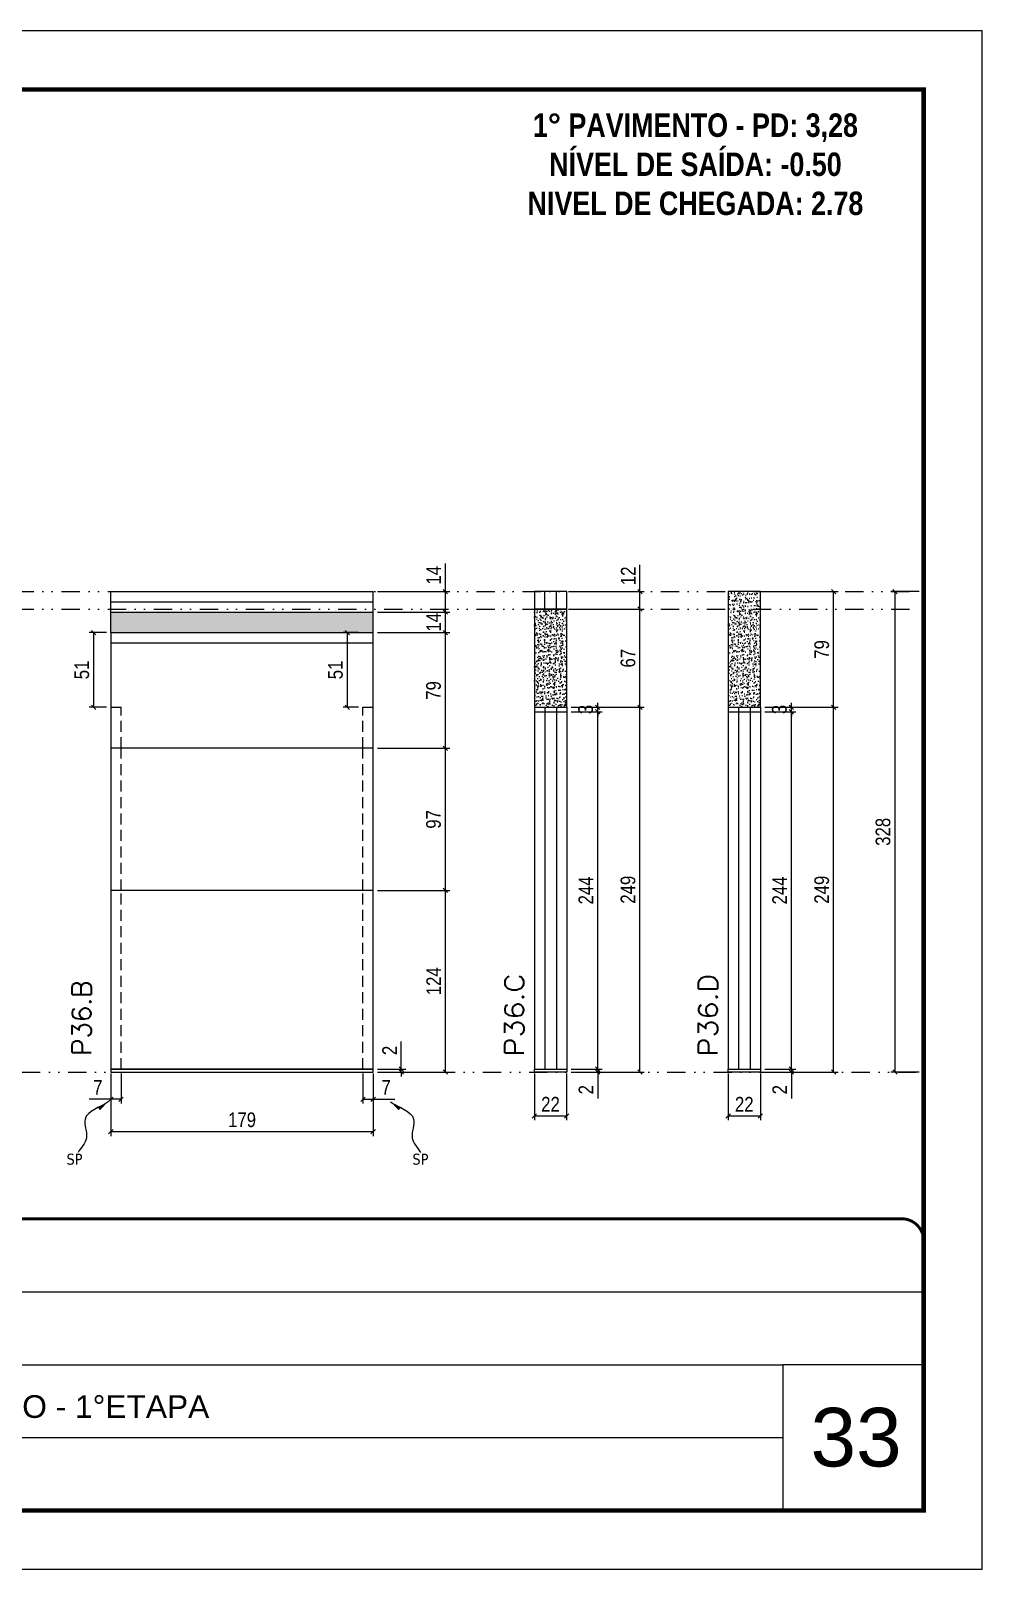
# Model space of a CAD drawing. Extents: x 14400 to 24104, y -21631 to 6985.
# Drawn here: x 15249 to 15898, y -3254 to -2204 of the extents above; entities that cross this region are included whole.
import ezdxf

# ---------------------------------------------------------------- set-up
doc = ezdxf.new("R2010")
doc.units = 0
for name, pattern in [('CONTINUO', [0]), ('DASHED', [0.75, 0.5, -0.25]), ('DIVIDE2', [0.625, 0.25, -0.125, 0, -0.125, 0, -0.125]), ('HIDDEN', [0.375, 0.25, -0.125])]:
    doc.linetypes.add(name, pattern=pattern)
for name, color, linetype, lineweight in [('CARIMBO', 255, 'Continuous', 9), ('Folhas', 255, 'Continuous', 9), ('SARRAFO DE PRESSAO', 251, 'DASHED', 9), ('Texto Seção', 7, 'Continuous', 15)]:
    doc.layers.add(name, color=color, linetype=linetype, lineweight=lineweight)
for name, color, linetype in [('COTA', 241, 'Continuous'), ('NOMENCLATURA', 7, 'Continuous'), ('Nível', 160, 'Continuous'), ('Painéis', 200, 'Continuous'), ('SARR_2.2x7', 40, 'Continuous'), ('texto', 7, 'Continuous')]:
    doc.layers.add(name, color=color, linetype=linetype)
doc.styles.add('ARIAL', font='arial.ttf')
doc.styles.add('COTA TECNICA', font='techl___.ttf', dxfattribs={"height": 10})
doc.styles.add('COTA TECNICA-50', font='techl___.ttf', dxfattribs={"height": 10})
doc.styles.add('REGUA-120', font='ROMANS.shx', dxfattribs={"height": 15})
doc.styles.add('ROMANC', font='techb___.ttf', dxfattribs={"height": 2.5})
doc.styles.get("Standard").update_dxf_attribs({"font": 'arial.ttf'})
doc.dimstyles.new('COTA PAINEL-50', dxfattribs={"dimtxt": 10, "dimasz": 3, "dimexe": 3, "dimexo": 3, "dimgap": 3, "dimtad": 1, "dimdec": 1, "dimzin": 12, "dimdsep": 46, "dimtxsty": 'COTA TECNICA-50', "dimblk1": 'OBLIQUE', "dimblk2": 'OBLIQUE', "dimsah": 1, "dimcen": 0.9, "dimclrd": 4, "dimclre": 4, "dimclrt": 240, "dimadec": 1, "dimazin": 3, "dimtfac": 1, "dimtdec": 1, "dimtmove": 0, "dimatfit": 3, "dimfxl": 1, "dimtolj": 1, "dimtzin": 12, "dimarcsym": 0})
doc.dimstyles.new('PAINEL', dxfattribs={"dimtxt": 10, "dimasz": 3, "dimexe": 3, "dimexo": 3, "dimgap": 3, "dimtad": 1, "dimdec": 1, "dimzin": 12, "dimdsep": 46, "dimtxsty": 'COTA TECNICA', "dimblk1": 'OBLIQUE', "dimblk2": 'OBLIQUE', "dimsah": 1, "dimcen": 0.9, "dimclrd": 4, "dimclre": 4, "dimclrt": 240, "dimadec": 1, "dimazin": 3, "dimtfac": 1, "dimtdec": 1, "dimtmove": 0, "dimatfit": 3, "dimfxl": 1, "dimtolj": 1, "dimtzin": 12, "dimarcsym": 0})
doc.dimstyles.get("Standard").update_dxf_attribs({"dimtxt": 0.18, "dimasz": 0.18, "dimexe": 0.18, "dimexo": 0.0625, "dimgap": 0.09, "dimtad": 0, "dimtih": 1, "dimtoh": 1, "dimdec": 4, "dimzin": 0, "dimdsep": 46, "dimtxsty": 'Standard', "dimcen": 0.09, "dimadec": 0, "dimazin": 0, "dimtfac": 1, "dimtdec": 4, "dimtofl": 0, "dimtmove": 0, "dimatfit": 3, "dimfxl": 1, "dimtolj": 1, "dimtzin": 0, "dimarcsym": 0})

# ---------------------------------------------------------------- blocks, each defined once
blk = doc.blocks.new('9999999999')
at = {"color": 30, "linetype": 'CONTINUO'}
for p, q in [((98564.6, 34379.6), (99584, 34379.6)), ((98564.6, 34329.8), (99488, 34329.8)), ((99584, 34329.8), (99488, 34329.8)), ((99488, 34329.8), (99488, 34230.2)), ((98564.6, 34280), (99488, 34280))]:
    blk.add_line(p, q, dxfattribs=at)
at = {"color": 30, "linetype": 'CONTINUO', "const_width": 2}
blk.add_lwpolyline([(99584, 34230.2), (99584, 34414.4, 0.414214), (99569, 34429.4), (98229, 34429.4, 0.414214), (98214, 34414.4), (98214, 34245.2, 0.414214), (98229, 34230.2), (99584, 34230.2)], format="xyb", dxfattribs=at)
at = {"layer": 'Folhas'}
blk.add_lwpolyline([(98139, 34190.2), (99624, 34190.2), (99624, 35240.2), (98139, 35240.2)], close=True, dxfattribs=at)
at = {"layer": 'Folhas', "color": 30, "const_width": 3}
blk.add_lwpolyline([(98214, 34230.2), (99584, 34230.2), (99584, 35200.2), (98214, 35200.2)], close=True, dxfattribs=at)
at = {"color": 7, "linetype": 'Continuous', "ltscale": 5, "style": 'ARIAL'}
blk.add_text('1°PAVIMENTO - 1°ETAPA', height=15.483, dxfattribs=at).set_placement((98837.7, 34293.5))
blk = doc.blocks.new('_Oblique')
at = {"color": 0, "linetype": 'ByBlock', "lineweight": -2}
blk.add_line((-0.5, -0.5), (0.5, 0.5), dxfattribs=at)
blk = doc.blocks.new('*D1800')
at = {"layer": 'COTA', "color": 4, "lineweight": -2, "transparency": 16777216}
for p, q in [((15303.9, -2915.6), (15303.9, -2958.3)), ((15482.9, -2915.6), (15482.9, -2958.3)), ((15482.9, -2955.3), (15303.9, -2955.3))]:
    blk.add_line(p, q, dxfattribs=at)
at = {"layer": 'Defpoints', "color": 0, "transparency": 16777216}
for p in [(15303.9, -2912.6), (15482.9, -2912.6), (15303.9, -2955.3)]:
    blk.add_point(p, dxfattribs=at)
at = {"layer": 'COTA', "color": 4, "lineweight": -2, "transparency": 16777216, "xscale": 3, "yscale": 3, "zscale": 3, "rotation": 180}
blk.add_blockref('_Oblique', (15303.9, -2955.3), dxfattribs=at)
at = {"layer": 'COTA', "color": 4, "lineweight": -2, "transparency": 16777216, "xscale": 3, "yscale": 3, "zscale": 3}
blk.add_blockref('_Oblique', (15482.9, -2955.3), dxfattribs=at)
at = {"layer": 'COTA', "color": 240, "transparency": 16777216, "insert": (15393.4, -2947.2), "char_height": 10, "attachment_point": 5, "style": 'COTA TECNICA'}
blk.add_mtext('\\A1;179', dxfattribs=at)
blk = doc.blocks.new('*D1801')
at = {"layer": 'COTA', "color": 4, "lineweight": -2, "transparency": 16777216}
for p, q in [((15475.9, -2915.6), (15475.9, -2936.1)), ((15482.9, -2917.6), (15482.9, -2936.1)), ((15475.9, -2933.1), (15482.9, -2933.1)), ((15482.9, -2933.1), (15497.6, -2933.1))]:
    blk.add_line(p, q, dxfattribs=at)
at = {"layer": 'Defpoints', "color": 0, "transparency": 16777216}
for p in [(15475.9, -2912.6), (15482.9, -2914.6), (15482.9, -2933.1)]:
    blk.add_point(p, dxfattribs=at)
at = {"layer": 'COTA', "color": 4, "lineweight": -2, "transparency": 16777216, "xscale": 3, "yscale": 3, "zscale": 3, "rotation": 180}
blk.add_blockref('_Oblique', (15475.9, -2933.1), dxfattribs=at)
at = {"layer": 'COTA', "color": 4, "lineweight": -2, "transparency": 16777216, "xscale": 3, "yscale": 3, "zscale": 3}
blk.add_blockref('_Oblique', (15482.9, -2933.1), dxfattribs=at)
at = {"layer": 'COTA', "color": 240, "transparency": 16777216, "insert": (15491.7, -2925), "char_height": 10, "attachment_point": 5, "style": 'COTA TECNICA-50'}
blk.add_mtext('\\A1;7', dxfattribs=at)
blk = doc.blocks.new('*D1798')
at = {"layer": 'COTA', "color": 4, "lineweight": -2, "transparency": 16777216}
for p, q in [((15303.9, -2917.6), (15303.9, -2936.1)), ((15310.9, -2915.6), (15310.9, -2936.1)), ((15303.9, -2933.1), (15289.1, -2933.1)), ((15310.9, -2933.1), (15303.9, -2933.1))]:
    blk.add_line(p, q, dxfattribs=at)
at = {"layer": 'Defpoints', "color": 0, "transparency": 16777216}
for p in [(15303.9, -2914.6), (15310.9, -2912.6), (15303.9, -2933.1)]:
    blk.add_point(p, dxfattribs=at)
at = {"layer": 'COTA', "color": 4, "lineweight": -2, "transparency": 16777216, "xscale": 3, "yscale": 3, "zscale": 3, "rotation": 180}
blk.add_blockref('_Oblique', (15303.9, -2933.1), dxfattribs=at)
at = {"layer": 'COTA', "color": 4, "lineweight": -2, "transparency": 16777216, "xscale": 3, "yscale": 3, "zscale": 3}
blk.add_blockref('_Oblique', (15310.9, -2933.1), dxfattribs=at)
at = {"layer": 'COTA', "color": 240, "transparency": 16777216, "insert": (15295, -2925), "char_height": 10, "attachment_point": 5, "style": 'COTA TECNICA-50'}
blk.add_mtext('\\A1;7', dxfattribs=at)
blk = doc.blocks.new('*D1814')
at = {"layer": 'COTA', "color": 4, "linetype": 'ByBlock', "lineweight": -2, "transparency": 16777216}
for p, q in [((15485.9, -2790.6), (15535.2, -2790.6)), ((15532.2, -2914.6), (15532.2, -2790.6)), ((15485.9, -2914.6), (15535.2, -2914.6))]:
    blk.add_line(p, q, dxfattribs=at)
at = {"layer": 'Defpoints', "color": 0, "linetype": 'ByBlock', "transparency": 16777216}
for p in [(15482.9, -2790.6), (15532.2, -2790.6), (15482.9, -2914.6)]:
    blk.add_point(p, dxfattribs=at)
at = {"layer": 'COTA', "color": 4, "linetype": 'ByBlock', "lineweight": -2, "transparency": 16777216, "xscale": 3, "yscale": 3, "zscale": 3}
for p, rotation in [((15532.2, -2790.6), 90), ((15532.2, -2914.6), 270)]:
    blk.add_blockref('_Oblique', p, dxfattribs=dict(at, rotation=rotation))
at = {"layer": 'COTA', "color": 240, "linetype": 'ByBlock', "transparency": 16777216, "insert": (15524.2, -2852.6), "char_height": 10, "attachment_point": 5, "rotation": 90, "style": 'COTA TECNICA'}
blk.add_mtext('\\A1;124', dxfattribs=at)
blk = doc.blocks.new('*D1799')
at = {"layer": 'COTA', "color": 4, "lineweight": -2, "transparency": 16777216}
for p, q in [((15502.1, -2912.6), (15502.1, -2893.8)), ((15485.9, -2912.6), (15505.1, -2912.6)), ((15485.9, -2914.6), (15505.1, -2914.6)), ((15502.1, -2914.6), (15502.1, -2912.6)), ((15502.1, -2914.6), (15502.1, -2917.6))]:
    blk.add_line(p, q, dxfattribs=at)
at = {"layer": 'Defpoints', "color": 0, "transparency": 16777216}
for p in [(15482.9, -2912.6), (15482.9, -2914.6), (15502.1, -2914.6)]:
    blk.add_point(p, dxfattribs=at)
at = {"layer": 'COTA', "color": 4, "lineweight": -2, "transparency": 16777216, "xscale": 3, "yscale": 3, "zscale": 3}
for p, rotation in [((15502.1, -2912.6), 270), ((15502.1, -2914.6), 90)]:
    blk.add_blockref('_Oblique', p, dxfattribs=dict(at, rotation=rotation))
at = {"layer": 'COTA', "color": 240, "transparency": 16777216, "insert": (15494.1, -2899.8), "char_height": 10, "attachment_point": 5, "rotation": 90, "style": 'COTA TECNICA-50'}
blk.add_mtext('\\A1;2', dxfattribs=at)
blk = doc.blocks.new('*D1815')
at = {"layer": 'COTA', "color": 4, "linetype": 'ByBlock', "lineweight": -2, "transparency": 16777216}
for p, q in [((15485.9, -2790.6), (15535.2, -2790.6)), ((15532.2, -2914.6), (15532.2, -2790.6)), ((15485.9, -2914.6), (15535.2, -2914.6))]:
    blk.add_line(p, q, dxfattribs=at)
at = {"layer": 'Defpoints', "color": 0, "linetype": 'ByBlock', "transparency": 16777216}
for p in [(15482.9, -2790.6), (15532.2, -2790.6), (15482.9, -2914.6)]:
    blk.add_point(p, dxfattribs=at)
at = {"layer": 'COTA', "color": 4, "linetype": 'ByBlock', "lineweight": -2, "transparency": 16777216, "xscale": 3, "yscale": 3, "zscale": 3}
for p, rotation in [((15532.2, -2790.6), 90), ((15532.2, -2914.6), 270)]:
    blk.add_blockref('_Oblique', p, dxfattribs=dict(at, rotation=rotation))
at = {"layer": 'COTA', "color": 240, "linetype": 'ByBlock', "transparency": 16777216, "insert": (15524.2, -2852.6), "char_height": 10, "attachment_point": 5, "rotation": 90, "style": 'COTA TECNICA'}
blk.add_mtext('\\A1;124', dxfattribs=at)
blk = doc.blocks.new('*D1816')
at = {"layer": 'COTA', "color": 4, "lineweight": -2, "transparency": 16777216}
for p, q in [((15485.9, -2693.6), (15535.2, -2693.6)), ((15532.2, -2790.6), (15532.2, -2693.6)), ((15485.9, -2790.6), (15535.2, -2790.6))]:
    blk.add_line(p, q, dxfattribs=at)
at = {"layer": 'Defpoints', "color": 0, "transparency": 16777216}
for p in [(15482.9, -2693.6), (15532.2, -2693.6), (15482.9, -2790.6)]:
    blk.add_point(p, dxfattribs=at)
at = {"layer": 'COTA', "color": 4, "lineweight": -2, "transparency": 16777216, "xscale": 3, "yscale": 3, "zscale": 3}
for p, rotation in [((15532.2, -2693.6), 90), ((15532.2, -2790.6), 270)]:
    blk.add_blockref('_Oblique', p, dxfattribs=dict(at, rotation=rotation))
at = {"layer": 'COTA', "color": 240, "transparency": 16777216, "insert": (15524.1, -2742.1), "char_height": 10, "attachment_point": 5, "rotation": 90, "style": 'COTA TECNICA'}
blk.add_mtext('\\A1;97', dxfattribs=at)
blk = doc.blocks.new('*D1817')
at = {"layer": 'COTA', "color": 4, "lineweight": -2, "transparency": 16777216}
for p, q in [((15485.9, -2614.6), (15535.2, -2614.6)), ((15532.2, -2693.6), (15532.2, -2614.6)), ((15485.9, -2693.6), (15535.2, -2693.6))]:
    blk.add_line(p, q, dxfattribs=at)
at = {"layer": 'Defpoints', "color": 0, "transparency": 16777216}
for p in [(15482.9, -2614.6), (15532.2, -2614.6), (15482.9, -2693.6)]:
    blk.add_point(p, dxfattribs=at)
at = {"layer": 'COTA', "color": 4, "lineweight": -2, "transparency": 16777216, "xscale": 3, "yscale": 3, "zscale": 3}
for p, rotation in [((15532.2, -2614.6), 90), ((15532.2, -2693.6), 270)]:
    blk.add_blockref('_Oblique', p, dxfattribs=dict(at, rotation=rotation))
at = {"layer": 'COTA', "color": 240, "transparency": 16777216, "insert": (15524.1, -2654.1), "char_height": 10, "attachment_point": 5, "rotation": 90, "style": 'COTA TECNICA'}
blk.add_mtext('\\A1;79', dxfattribs=at)
blk = doc.blocks.new('*D1818')
at = {"layer": 'COTA', "color": 4, "lineweight": -2, "transparency": 16777216}
for p, q in [((15485.9, -2600.6), (15535.2, -2600.6)), ((15532.2, -2614.6), (15532.2, -2600.6)), ((15485.9, -2614.6), (15535.2, -2614.6))]:
    blk.add_line(p, q, dxfattribs=at)
at = {"layer": 'Defpoints', "color": 0, "transparency": 16777216}
for p in [(15482.9, -2600.6), (15532.2, -2600.6), (15482.9, -2614.6)]:
    blk.add_point(p, dxfattribs=at)
at = {"layer": 'COTA', "color": 4, "lineweight": -2, "transparency": 16777216, "xscale": 3, "yscale": 3, "zscale": 3}
for p, rotation in [((15532.2, -2600.6), 90), ((15532.2, -2614.6), 270)]:
    blk.add_blockref('_Oblique', p, dxfattribs=dict(at, rotation=rotation))
at = {"layer": 'COTA', "color": 240, "transparency": 16777216, "insert": (15524.2, -2607.6), "char_height": 10, "attachment_point": 5, "rotation": 90, "style": 'COTA TECNICA'}
blk.add_mtext('\\A1;14', dxfattribs=at)
blk = doc.blocks.new('*D1819')
at = {"layer": 'COTA', "color": 4, "lineweight": -2, "transparency": 16777216}
for p, q in [((15532.2, -2586.6), (15532.2, -2567.5)), ((15485.9, -2586.6), (15535.2, -2586.6)), ((15532.2, -2600.6), (15532.2, -2586.6)), ((15485.9, -2600.6), (15535.2, -2600.6))]:
    blk.add_line(p, q, dxfattribs=at)
at = {"layer": 'Defpoints', "color": 0, "transparency": 16777216}
for p in [(15482.9, -2586.6), (15532.2, -2586.6), (15482.9, -2600.6)]:
    blk.add_point(p, dxfattribs=at)
at = {"layer": 'COTA', "color": 4, "lineweight": -2, "transparency": 16777216, "xscale": 3, "yscale": 3, "zscale": 3}
for p, rotation in [((15532.2, -2586.6), 90), ((15532.2, -2600.6), 270)]:
    blk.add_blockref('_Oblique', p, dxfattribs=dict(at, rotation=rotation))
at = {"layer": 'COTA', "color": 240, "transparency": 16777216, "insert": (15524.2, -2575.5), "char_height": 10, "attachment_point": 5, "rotation": 90, "style": 'COTA TECNICA'}
blk.add_mtext('\\A1;14', dxfattribs=at)
blk = doc.blocks.new('*D1824')
at = {"layer": 'COTA', "color": 4, "lineweight": -2, "transparency": 16777216}
for p, q in [((15300.9, -2614.6), (15289.2, -2614.6)), ((15292.2, -2665.6), (15292.2, -2614.6)), ((15300.9, -2665.6), (15289.2, -2665.6))]:
    blk.add_line(p, q, dxfattribs=at)
at = {"layer": 'Defpoints', "color": 0, "transparency": 16777216}
for p in [(15292.2, -2614.6), (15303.9, -2614.6), (15303.9, -2665.6)]:
    blk.add_point(p, dxfattribs=at)
at = {"layer": 'COTA', "color": 4, "lineweight": -2, "transparency": 16777216, "xscale": 3, "yscale": 3, "zscale": 3}
for p, rotation in [((15292.2, -2614.6), 90), ((15292.2, -2665.6), 270)]:
    blk.add_blockref('_Oblique', p, dxfattribs=dict(at, rotation=rotation))
at = {"layer": 'COTA', "color": 240, "transparency": 16777216, "insert": (15284.1, -2640.1), "char_height": 10, "attachment_point": 5, "rotation": 90, "style": 'COTA TECNICA'}
blk.add_mtext('\\A1;51', dxfattribs=at)
blk = doc.blocks.new('*D1825')
at = {"layer": 'COTA', "color": 4, "lineweight": -2, "transparency": 16777216}
for p, q in [((15472.9, -2614.6), (15462.3, -2614.6)), ((15465.3, -2665.6), (15465.3, -2614.6)), ((15472.9, -2665.6), (15462.3, -2665.6))]:
    blk.add_line(p, q, dxfattribs=at)
at = {"layer": 'Defpoints', "color": 0, "transparency": 16777216}
for p in [(15465.3, -2614.6), (15475.9, -2614.6), (15475.9, -2665.6)]:
    blk.add_point(p, dxfattribs=at)
at = {"layer": 'COTA', "color": 4, "lineweight": -2, "transparency": 16777216, "xscale": 3, "yscale": 3, "zscale": 3}
for p, rotation in [((15465.3, -2614.6), 90), ((15465.3, -2665.6), 270)]:
    blk.add_blockref('_Oblique', p, dxfattribs=dict(at, rotation=rotation))
at = {"layer": 'COTA', "color": 240, "transparency": 16777216, "insert": (15457.2, -2640.1), "char_height": 10, "attachment_point": 5, "rotation": 90, "style": 'COTA TECNICA'}
blk.add_mtext('\\A1;51', dxfattribs=at)
blk = doc.blocks.new('*D1802')
at = {"layer": 'COTA', "color": 4, "lineweight": -2, "transparency": 16777216}
for p, q in [((15725.1, -2915.6), (15725.1, -2947.5)), ((15747.1, -2915.6), (15747.1, -2947.5)), ((15725.1, -2944.5), (15747.1, -2944.5))]:
    blk.add_line(p, q, dxfattribs=at)
at = {"layer": 'Defpoints', "color": 0, "transparency": 16777216}
for p in [(15725.1, -2912.6), (15747.1, -2912.6), (15747.1, -2944.5)]:
    blk.add_point(p, dxfattribs=at)
at = {"layer": 'COTA', "color": 4, "lineweight": -2, "transparency": 16777216, "xscale": 3, "yscale": 3, "zscale": 3, "rotation": 180}
blk.add_blockref('_Oblique', (15725.1, -2944.5), dxfattribs=at)
at = {"layer": 'COTA', "color": 4, "lineweight": -2, "transparency": 16777216, "xscale": 3, "yscale": 3, "zscale": 3}
blk.add_blockref('_Oblique', (15747.1, -2944.5), dxfattribs=at)
at = {"layer": 'COTA', "color": 240, "transparency": 16777216, "insert": (15736.1, -2936.5), "char_height": 10, "attachment_point": 5, "style": 'COTA TECNICA'}
blk.add_mtext('\\A1;22', dxfattribs=at)
blk = doc.blocks.new('*D1803')
at = {"layer": 'COTA', "color": 4, "lineweight": -2, "transparency": 16777216}
for p, q in [((15750.1, -2912.6), (15771.3, -2912.6)), ((15750.1, -2914.6), (15771.3, -2914.6)), ((15768.3, -2912.6), (15768.3, -2909.6)), ((15768.3, -2912.6), (15768.3, -2914.6)), ((15768.3, -2914.6), (15768.3, -2932.7))]:
    blk.add_line(p, q, dxfattribs=at)
at = {"layer": 'Defpoints', "color": 0, "transparency": 16777216}
for p in [(15747.1, -2912.6), (15747.1, -2914.6), (15768.3, -2912.6)]:
    blk.add_point(p, dxfattribs=at)
at = {"layer": 'COTA', "color": 4, "lineweight": -2, "transparency": 16777216, "xscale": 3, "yscale": 3, "zscale": 3}
for p, rotation in [((15768.3, -2912.6), 270), ((15768.3, -2914.6), 90)]:
    blk.add_blockref('_Oblique', p, dxfattribs=dict(at, rotation=rotation))
at = {"layer": 'COTA', "color": 240, "transparency": 16777216, "insert": (15760.3, -2926.6), "char_height": 10, "attachment_point": 5, "rotation": 90, "style": 'COTA TECNICA-50'}
blk.add_mtext('\\A1;2', dxfattribs=at)
blk = doc.blocks.new('*D1804')
at = {"layer": 'COTA', "color": 4, "lineweight": -2, "transparency": 16777216}
for p, q in [((15750.1, -2665.6), (15800.1, -2665.6)), ((15797.1, -2914.6), (15797.1, -2665.6)), ((15750.1, -2914.6), (15800.1, -2914.6))]:
    blk.add_line(p, q, dxfattribs=at)
at = {"layer": 'Defpoints', "color": 0, "transparency": 16777216}
for p in [(15747.1, -2665.6), (15797.1, -2665.6), (15747.1, -2914.6)]:
    blk.add_point(p, dxfattribs=at)
at = {"layer": 'COTA', "color": 4, "lineweight": -2, "transparency": 16777216, "xscale": 3, "yscale": 3, "zscale": 3}
for p, rotation in [((15797.1, -2665.6), 90), ((15797.1, -2914.6), 270)]:
    blk.add_blockref('_Oblique', p, dxfattribs=dict(at, rotation=rotation))
at = {"layer": 'COTA', "color": 240, "transparency": 16777216, "insert": (15789, -2790.1), "char_height": 10, "attachment_point": 5, "rotation": 90, "style": 'COTA TECNICA-50'}
blk.add_mtext('\\A1;249', dxfattribs=at)
blk = doc.blocks.new('*D1826')
at = {"layer": 'COTA', "color": 4, "lineweight": -2, "transparency": 16777216}
for p, q in [((15750.1, -2586.6), (15800.1, -2586.6)), ((15797.1, -2665.6), (15797.1, -2586.6)), ((15750.1, -2665.6), (15800.1, -2665.6))]:
    blk.add_line(p, q, dxfattribs=at)
at = {"layer": 'Defpoints', "color": 0, "transparency": 16777216}
for p in [(15747.1, -2586.6), (15797.1, -2586.6), (15747.1, -2665.6)]:
    blk.add_point(p, dxfattribs=at)
at = {"layer": 'COTA', "color": 4, "lineweight": -2, "transparency": 16777216, "xscale": 3, "yscale": 3, "zscale": 3}
for p, rotation in [((15797.1, -2586.6), 90), ((15797.1, -2665.6), 270)]:
    blk.add_blockref('_Oblique', p, dxfattribs=dict(at, rotation=rotation))
at = {"layer": 'COTA', "color": 240, "transparency": 16777216, "insert": (15789, -2626.1), "char_height": 10, "attachment_point": 5, "rotation": 90, "style": 'COTA TECNICA'}
blk.add_mtext('\\A1;79', dxfattribs=at)
blk = doc.blocks.new('*D1827')
at = {"layer": 'COTA', "color": 4, "lineweight": -2, "transparency": 16777216}
for p, q in [((15750.1, -2668.6), (15771.3, -2668.6)), ((15768.3, -2912.6), (15768.3, -2668.6)), ((15750.1, -2912.6), (15771.3, -2912.6))]:
    blk.add_line(p, q, dxfattribs=at)
at = {"layer": 'Defpoints', "color": 0, "transparency": 16777216}
for p in [(15747.1, -2668.6), (15768.3, -2668.6), (15747.1, -2912.6)]:
    blk.add_point(p, dxfattribs=at)
at = {"layer": 'COTA', "color": 4, "lineweight": -2, "transparency": 16777216, "xscale": 3, "yscale": 3, "zscale": 3}
for p, rotation in [((15768.3, -2668.6), 90), ((15768.3, -2912.6), 270)]:
    blk.add_blockref('_Oblique', p, dxfattribs=dict(at, rotation=rotation))
at = {"layer": 'COTA', "color": 240, "transparency": 16777216, "insert": (15760.2, -2790.6), "char_height": 10, "attachment_point": 5, "rotation": 90, "style": 'COTA TECNICA'}
blk.add_mtext('\\A1;244', dxfattribs=at)
blk = doc.blocks.new('*D1828')
at = {"layer": 'COTA', "color": 4, "lineweight": -2, "transparency": 16777216}
for p, q in [((15750.1, -2665.6), (15771.3, -2665.6)), ((15768.3, -2665.6), (15768.3, -2662.6)), ((15768.3, -2668.6), (15768.3, -2665.6)), ((15750.1, -2668.6), (15771.3, -2668.6)), ((15768.3, -2668.6), (15768.3, -2671.6))]:
    blk.add_line(p, q, dxfattribs=at)
at = {"layer": 'Defpoints', "color": 0, "transparency": 16777216}
for p in [(15747.1, -2665.6), (15768.3, -2665.6), (15747.1, -2668.6)]:
    blk.add_point(p, dxfattribs=at)
at = {"layer": 'COTA', "color": 4, "lineweight": -2, "transparency": 16777216, "xscale": 3, "yscale": 3, "zscale": 3}
for p, rotation in [((15768.3, -2665.6), 270), ((15768.3, -2668.6), 90)]:
    blk.add_blockref('_Oblique', p, dxfattribs=dict(at, rotation=rotation))
at = {"layer": 'COTA', "color": 240, "transparency": 16777216, "insert": (15760.1, -2667.1), "char_height": 10, "attachment_point": 5, "rotation": 90, "style": 'COTA TECNICA'}
blk.add_mtext('\\A1;3', dxfattribs=at)
blk = doc.blocks.new('*D1805')
at = {"layer": 'COTA', "color": 4, "lineweight": -2, "transparency": 16777216}
for p, q in [((15592.9, -2915.6), (15592.9, -2947.5)), ((15614.9, -2915.6), (15614.9, -2947.5)), ((15592.9, -2944.5), (15614.9, -2944.5))]:
    blk.add_line(p, q, dxfattribs=at)
at = {"layer": 'Defpoints', "color": 0, "transparency": 16777216}
for p in [(15592.9, -2912.6), (15614.9, -2912.6), (15614.9, -2944.5)]:
    blk.add_point(p, dxfattribs=at)
at = {"layer": 'COTA', "color": 4, "lineweight": -2, "transparency": 16777216, "xscale": 3, "yscale": 3, "zscale": 3, "rotation": 180}
blk.add_blockref('_Oblique', (15592.9, -2944.5), dxfattribs=at)
at = {"layer": 'COTA', "color": 4, "lineweight": -2, "transparency": 16777216, "xscale": 3, "yscale": 3, "zscale": 3}
blk.add_blockref('_Oblique', (15614.9, -2944.5), dxfattribs=at)
at = {"layer": 'COTA', "color": 240, "transparency": 16777216, "insert": (15603.9, -2936.5), "char_height": 10, "attachment_point": 5, "style": 'COTA TECNICA'}
blk.add_mtext('\\A1;22', dxfattribs=at)
blk = doc.blocks.new('*D1806')
at = {"layer": 'COTA', "color": 4, "lineweight": -2, "transparency": 16777216}
for p, q in [((15617.9, -2912.6), (15639.1, -2912.6)), ((15617.9, -2914.6), (15639.1, -2914.6)), ((15636.1, -2912.6), (15636.1, -2909.6)), ((15636.1, -2912.6), (15636.1, -2914.6)), ((15636.1, -2914.6), (15636.1, -2932.7))]:
    blk.add_line(p, q, dxfattribs=at)
at = {"layer": 'Defpoints', "color": 0, "transparency": 16777216}
for p in [(15614.9, -2912.6), (15614.9, -2914.6), (15636.1, -2912.6)]:
    blk.add_point(p, dxfattribs=at)
at = {"layer": 'COTA', "color": 4, "lineweight": -2, "transparency": 16777216, "xscale": 3, "yscale": 3, "zscale": 3}
for p, rotation in [((15636.1, -2912.6), 270), ((15636.1, -2914.6), 90)]:
    blk.add_blockref('_Oblique', p, dxfattribs=dict(at, rotation=rotation))
at = {"layer": 'COTA', "color": 240, "transparency": 16777216, "insert": (15628.1, -2926.6), "char_height": 10, "attachment_point": 5, "rotation": 90, "style": 'COTA TECNICA-50'}
blk.add_mtext('\\A1;2', dxfattribs=at)
blk = doc.blocks.new('*D1807')
at = {"layer": 'COTA', "color": 4, "lineweight": -2, "transparency": 16777216}
for p, q in [((15617.9, -2665.6), (15667.9, -2665.6)), ((15664.9, -2914.6), (15664.9, -2665.6)), ((15617.9, -2914.6), (15667.9, -2914.6))]:
    blk.add_line(p, q, dxfattribs=at)
at = {"layer": 'Defpoints', "color": 0, "transparency": 16777216}
for p in [(15614.9, -2665.6), (15664.9, -2665.6), (15614.9, -2914.6)]:
    blk.add_point(p, dxfattribs=at)
at = {"layer": 'COTA', "color": 4, "lineweight": -2, "transparency": 16777216, "xscale": 3, "yscale": 3, "zscale": 3}
for p, rotation in [((15664.9, -2665.6), 90), ((15664.9, -2914.6), 270)]:
    blk.add_blockref('_Oblique', p, dxfattribs=dict(at, rotation=rotation))
at = {"layer": 'COTA', "color": 240, "transparency": 16777216, "insert": (15656.8, -2790.1), "char_height": 10, "attachment_point": 5, "rotation": 90, "style": 'COTA TECNICA-50'}
blk.add_mtext('\\A1;249', dxfattribs=at)
blk = doc.blocks.new('*D1821')
at = {"layer": 'COTA', "color": 4, "lineweight": -2, "transparency": 16777216}
for p, q in [((15617.9, -2598.6), (15667.9, -2598.6)), ((15664.9, -2665.6), (15664.9, -2598.6)), ((15617.9, -2665.6), (15667.9, -2665.6))]:
    blk.add_line(p, q, dxfattribs=at)
at = {"layer": 'Defpoints', "color": 0, "transparency": 16777216}
for p in [(15614.9, -2598.6), (15664.9, -2598.6), (15614.9, -2665.6)]:
    blk.add_point(p, dxfattribs=at)
at = {"layer": 'COTA', "color": 4, "lineweight": -2, "transparency": 16777216, "xscale": 3, "yscale": 3, "zscale": 3}
for p, rotation in [((15664.9, -2598.6), 90), ((15664.9, -2665.6), 270)]:
    blk.add_blockref('_Oblique', p, dxfattribs=dict(at, rotation=rotation))
at = {"layer": 'COTA', "color": 240, "transparency": 16777216, "insert": (15656.8, -2632.1), "char_height": 10, "attachment_point": 5, "rotation": 90, "style": 'COTA TECNICA'}
blk.add_mtext('\\A1;67', dxfattribs=at)
blk = doc.blocks.new('*D1822')
at = {"layer": 'COTA', "color": 4, "lineweight": -2, "transparency": 16777216}
for p, q in [((15617.9, -2668.6), (15639.1, -2668.6)), ((15636.1, -2912.6), (15636.1, -2668.6)), ((15617.9, -2912.6), (15639.1, -2912.6))]:
    blk.add_line(p, q, dxfattribs=at)
at = {"layer": 'Defpoints', "color": 0, "transparency": 16777216}
for p in [(15614.9, -2668.6), (15636.1, -2668.6), (15614.9, -2912.6)]:
    blk.add_point(p, dxfattribs=at)
at = {"layer": 'COTA', "color": 4, "lineweight": -2, "transparency": 16777216, "xscale": 3, "yscale": 3, "zscale": 3}
for p, rotation in [((15636.1, -2668.6), 90), ((15636.1, -2912.6), 270)]:
    blk.add_blockref('_Oblique', p, dxfattribs=dict(at, rotation=rotation))
at = {"layer": 'COTA', "color": 240, "transparency": 16777216, "insert": (15628, -2790.6), "char_height": 10, "attachment_point": 5, "rotation": 90, "style": 'COTA TECNICA'}
blk.add_mtext('\\A1;244', dxfattribs=at)
blk = doc.blocks.new('*D1823')
at = {"layer": 'COTA', "color": 4, "lineweight": -2, "transparency": 16777216}
for p, q in [((15617.9, -2665.6), (15639.1, -2665.6)), ((15636.1, -2665.6), (15636.1, -2662.6)), ((15636.1, -2668.6), (15636.1, -2665.6)), ((15617.9, -2668.6), (15639.1, -2668.6)), ((15636.1, -2668.6), (15636.1, -2671.6))]:
    blk.add_line(p, q, dxfattribs=at)
at = {"layer": 'Defpoints', "color": 0, "transparency": 16777216}
for p in [(15614.9, -2665.6), (15636.1, -2665.6), (15614.9, -2668.6)]:
    blk.add_point(p, dxfattribs=at)
at = {"layer": 'COTA', "color": 4, "lineweight": -2, "transparency": 16777216, "xscale": 3, "yscale": 3, "zscale": 3}
for p, rotation in [((15636.1, -2665.6), 270), ((15636.1, -2668.6), 90)]:
    blk.add_blockref('_Oblique', p, dxfattribs=dict(at, rotation=rotation))
at = {"layer": 'COTA', "color": 240, "transparency": 16777216, "insert": (15627.9, -2667.1), "char_height": 10, "attachment_point": 5, "rotation": 90, "style": 'COTA TECNICA'}
blk.add_mtext('\\A1;3', dxfattribs=at)
blk = doc.blocks.new('*D1820')
at = {"layer": 'COTA', "color": 4, "lineweight": -2, "transparency": 16777216}
for p, q in [((15664.9, -2586.6), (15664.9, -2568.3)), ((15617.9, -2586.6), (15667.9, -2586.6)), ((15664.9, -2598.6), (15664.9, -2586.6)), ((15617.9, -2598.6), (15667.9, -2598.6))]:
    blk.add_line(p, q, dxfattribs=at)
at = {"layer": 'Defpoints', "color": 0, "transparency": 16777216}
for p in [(15614.9, -2586.6), (15664.9, -2586.6), (15614.9, -2598.6)]:
    blk.add_point(p, dxfattribs=at)
at = {"layer": 'COTA', "color": 4, "lineweight": -2, "transparency": 16777216, "xscale": 3, "yscale": 3, "zscale": 3}
for p, rotation in [((15664.9, -2586.6), 90), ((15664.9, -2598.6), 270)]:
    blk.add_blockref('_Oblique', p, dxfattribs=dict(at, rotation=rotation))
at = {"layer": 'COTA', "color": 240, "transparency": 16777216, "insert": (15656.9, -2575.9), "char_height": 10, "attachment_point": 5, "rotation": 90, "style": 'COTA TECNICA'}
blk.add_mtext('\\A1;12', dxfattribs=at)
blk = doc.blocks.new('*D1829')
at = {"layer": 'COTA', "color": 4, "lineweight": -2, "transparency": 16777216}
for p, q in [((15855.5, -2586.6), (15836, -2586.6)), ((15839, -2914.6), (15839, -2586.6)), ((15855.5, -2914.6), (15836, -2914.6))]:
    blk.add_line(p, q, dxfattribs=at)
at = {"layer": 'Defpoints', "color": 0, "transparency": 16777216}
for p in [(15839, -2586.6), (15858.5, -2586.6), (15858.5, -2914.6)]:
    blk.add_point(p, dxfattribs=at)
at = {"layer": 'COTA', "color": 4, "lineweight": -2, "transparency": 16777216, "xscale": 3, "yscale": 3, "zscale": 3}
for p, rotation in [((15839, -2586.6), 90), ((15839, -2914.6), 270)]:
    blk.add_blockref('_Oblique', p, dxfattribs=dict(at, rotation=rotation))
at = {"layer": 'COTA', "color": 240, "transparency": 16777216, "insert": (15830.8, -2750.6), "char_height": 10, "attachment_point": 5, "rotation": 90, "style": 'COTA TECNICA'}
blk.add_mtext('\\A1;328', dxfattribs=at)

msp = doc.modelspace()

# ---------------------------------------------------------------- hatches: boundary and pattern name
at = {"layer": 'COTA'}
h = msp.add_hatch(dxfattribs=at)
h.set_pattern_fill('AR-CONC', color=256, scale=0.03)
h.set_pattern_definition([(50, (-3014.9436, -6891.4506), (5.4655401, -0.4781726), [0.5715, -6.2865]), (355, (-3014.9436, -6891.4506), (-1.0573026, 5.7317054), [0.4572, -5.0292175]), (100.451445, (-3014.488, -6891.4905), (4.4082374, 5.2535326), [0.4857003, -5.3427073]), (46.1842, (-3014.9436, -6889.9266), (8.1323712, -1.2612698), [0.85725, -9.42975]), (96.635558, (-3014.266, -6890.032), (7.122124, 7.4227837), [0.7285507, -8.0140682]), (351.18415, (-3014.944, -6889.927), (7.122124, 7.4227837), [0.685799, -7.543792]), (21, (-3014.1816, -6890.3076), (4.5484317, -3.0679559), [0.5715, -6.2865]), (326, (-3014.1816, -6890.3076), (1.8540609, 5.525639), [0.4572, -5.0292]), (71.451445, (-3013.8026, -6890.5633), (6.4024926, 2.457683), [0.4857003, -5.3426981]), (37.5, (-3014.9436, -6891.4506), (0.0926581, 2.53665117), [0, -4.96824, 0, -5.1054, 0, -5.04825]), (7.5, (-3014.9436, -6891.4506), (2.00458988, 3.00541724), [0, -2.91084, 0, -4.85394, 0, -1.92405]), (327.5, (-3016.6429, -6891.4506), (4.06771786, -0.17186232), [0, -1.905, 0, -5.9436, 0, -7.8867]), (317.5, (-3017.405, -6891.4506), (4.44387544, 0.7627947), [0, -2.4765, 0, -3.94716, 0, -5.6007])])
h.paths.add_polyline_path([(15747.11, -2586.59), (15725.11, -2586.59), (15725.11, -2665.59), (15747.11, -2665.59)])
h = msp.add_hatch(dxfattribs=at)
h.set_pattern_fill('AR-CONC', color=256, scale=0.03)
h.set_pattern_definition([(50, (-3204.871, -8040.0258), (5.4655401, -0.4781726), [0.5715, -6.2865]), (355, (-3204.871, -8040.026), (-1.0573026, 5.7317054), [0.4572, -5.0292175]), (100.451445, (-3204.4154, -8040.0656), (4.4082374, 5.2535326), [0.4857003, -5.3427073]), (46.1842, (-3204.871, -8038.502), (8.1323712, -1.2612698), [0.85725, -9.42975]), (96.635558, (-3204.193, -8038.607), (7.122124, 7.4227837), [0.7285507, -8.0140682]), (351.18415, (-3204.871, -8038.502), (7.122124, 7.4227837), [0.685799, -7.543792]), (21, (-3204.109, -8038.8828), (4.5484317, -3.0679559), [0.5715, -6.2865]), (326, (-3204.109, -8038.883), (1.8540609, 5.525639), [0.4572, -5.0292]), (71.451445, (-3203.73, -8039.1384), (6.4024926, 2.457683), [0.4857003, -5.3426981]), (37.5, (-3204.8708, -8040.0258), (0.0926581, 2.53665117), [0, -4.96824, 0, -5.1054, 0, -5.04825]), (7.5, (-3204.8708, -8040.0258), (2.00458988, 3.00541724), [0, -2.91084, 0, -4.85394, 0, -1.92405]), (327.5, (-3206.57, -8040.0258), (4.06771786, -0.17186232), [0, -1.905, 0, -5.9436, 0, -7.8867]), (317.5, (-3207.332, -8040.0258), (4.44387544, 0.7627947), [0, -2.4765, 0, -3.94716, 0, -5.6007])])
h.paths.add_polyline_path([(15303.88, -2600.59), (15303.88, -2614.59), (15482.88, -2614.59), (15482.88, -2600.59)])
h = msp.add_hatch(dxfattribs=at)
h.set_pattern_fill('AR-CONC', color=256, scale=0.03)
h.set_pattern_definition([(50, (-3147.133, -6891.4506), (5.4655401, -0.4781726), [0.5715, -6.2865]), (355, (-3147.133, -6891.4506), (-1.0573026, 5.7317054), [0.4572, -5.0292175]), (100.451445, (-3146.678, -6891.4905), (4.4082374, 5.2535326), [0.4857003, -5.3427073]), (46.1842, (-3147.133, -6889.9266), (8.1323712, -1.2612698), [0.85725, -9.42975]), (96.635558, (-3146.4555, -6890.032), (7.122124, 7.4227837), [0.7285507, -8.0140682]), (351.18415, (-3147.133, -6889.927), (7.122124, 7.4227837), [0.685799, -7.543792]), (21, (-3146.371, -6890.3076), (4.5484317, -3.0679559), [0.5715, -6.2865]), (326, (-3146.371, -6890.3076), (1.8540609, 5.525639), [0.4572, -5.0292]), (71.451445, (-3145.992, -6890.5633), (6.4024926, 2.457683), [0.4857003, -5.3426981]), (37.5, (-3147.1332, -6891.4506), (0.0926581, 2.53665117), [0, -4.96824, 0, -5.1054, 0, -5.04825]), (7.5, (-3147.1332, -6891.4506), (2.00458988, 3.00541724), [0, -2.91084, 0, -4.85394, 0, -1.92405]), (327.5, (-3148.8325, -6891.4506), (4.06771786, -0.17186232), [0, -1.905, 0, -5.9436, 0, -7.8867]), (317.5, (-3149.5945, -6891.4506), (4.44387544, 0.7627947), [0, -2.4765, 0, -3.94716, 0, -5.6007])])
h.paths.add_polyline_path([(15614.92, -2598.59), (15592.92, -2598.59), (15592.92, -2665.59), (15614.92, -2665.59)])

# ---------------------------------------------------------------- linework, layer by layer
for p, q in [((15303.88, -2614.59), (15303.88, -2600.59)), ((15482.88, -2614.59), (15482.88, -2600.59))]:
    msp.add_line(p, q, dxfattribs=at)
for points in [[(15725.11, -2665.59), (15747.11, -2665.59), (15747.11, -2586.59), (15725.11, -2586.59)], [(15592.92, -2665.59), (15614.92, -2665.59), (15614.92, -2598.59), (15592.92, -2598.59)]]:
    msp.add_lwpolyline(points, close=True, dxfattribs=at)
at = {"layer": 'Nível', "color": 4, "linetype": 'DIVIDE2', "ltscale": 50}
for p, q in [((14955.78, -2586.59), (15858.47, -2586.59)), ((14955.78, -2598.59), (15858.47, -2598.59)), ((14488.47, -2914.59), (15858.47, -2914.59))]:
    msp.add_line(p, q, dxfattribs=at)
at = {"layer": 'Painéis'}
for p, q in [((15303.88, -2586.59), (15482.88, -2586.59)), ((15303.88, -2600.59), (15303.88, -2586.59)), ((15482.88, -2600.59), (15482.88, -2586.59)), ((15303.88, -2600.59), (15482.88, -2600.59)), ((15303.88, -2614.59), (15303.88, -2912.59)), ((15303.88, -2614.59), (15482.88, -2614.59)), ((15482.88, -2912.59), (15482.88, -2614.59)), ((15592.92, -2665.59), (15592.92, -2912.59)), ((15592.92, -2665.59), (15614.92, -2665.59)), ((15614.92, -2665.59), (15614.92, -2912.59)), ((15725.11, -2665.59), (15725.11, -2912.59)), ((15725.11, -2665.59), (15747.11, -2665.59)), ((15747.11, -2665.59), (15747.11, -2912.59)), ((15592.92, -2668.59), (15614.92, -2668.59)), ((15725.11, -2668.59), (15747.11, -2668.59)), ((15482.88, -2693.59), (15303.88, -2693.59)), ((15482.88, -2790.59), (15303.88, -2790.59)), ((15303.88, -2912.59), (15482.88, -2912.59)), ((15592.92, -2912.59), (15614.92, -2912.59)), ((15592.92, -2914.59), (15592.92, -2912.59)), ((15614.92, -2914.59), (15592.92, -2914.59)), ((15614.92, -2912.59), (15614.92, -2914.59)), ((15725.11, -2912.59), (15747.11, -2912.59)), ((15725.11, -2914.59), (15725.11, -2912.59)), ((15747.11, -2914.59), (15725.11, -2914.59)), ((15747.11, -2912.59), (15747.11, -2914.59))]:
    msp.add_line(p, q, dxfattribs=at)
for points in [[(15592.92, -2598.59), (15614.92, -2598.59), (15614.92, -2586.59), (15592.92, -2586.59)], [(15482.88, -2912.59), (15303.88, -2912.59), (15303.88, -2914.59), (15482.88, -2914.59)]]:
    msp.add_lwpolyline(points, close=True, dxfattribs=at)
at = {"layer": 'SARR_2.2x7'}
for p, q in [((15599.92, -2598.59), (15599.92, -2586.59)), ((15607.92, -2598.59), (15607.92, -2586.59)), ((15303.88, -2593.59), (15482.88, -2593.59)), ((15303.88, -2621.59), (15482.88, -2621.59)), ((15599.92, -2665.59), (15599.92, -2912.59)), ((15607.92, -2665.59), (15607.92, -2912.59)), ((15732.11, -2665.59), (15732.11, -2912.59)), ((15740.11, -2665.59), (15740.11, -2912.59))]:
    msp.add_line(p, q, dxfattribs=at)
at = {"layer": 'SARR_2.2x7', "linetype": 'HIDDEN', "ltscale": 30}
for p, q in [((15303.88, -2665.59), (15310.88, -2665.59)), ((15310.88, -2693.59), (15310.88, -2665.59)), ((15475.88, -2693.59), (15475.88, -2665.59)), ((15475.88, -2665.59), (15482.88, -2665.59)), ((15310.88, -2790.59), (15310.88, -2693.59)), ((15475.88, -2790.59), (15475.88, -2693.59)), ((15310.88, -2912.59), (15310.88, -2790.59)), ((15475.88, -2912.59), (15475.88, -2790.59))]:
    msp.add_line(p, q, dxfattribs=at)

# ---------------------------------------------------------------- block references
at = {"layer": 'SARRAFO DE PRESSAO', "color": 6, "linetype": 'ByBlock'}
msp.add_blockref('9999999999', (-83725.51, -37444.08), dxfattribs=at)

# ---------------------------------------------------------------- texts
at = {"layer": 'CARIMBO', "style": 'ARIAL'}
msp.add_text('33', height=40, dxfattribs=at).set_placement((15781.33, -3183.73))
at = {"layer": 'NOMENCLATURA', "color": 2, "insert": (15702.79, -2260.29), "char_height": 16, "attachment_point": 2, "style": 'ROMANC'}
msp.add_mtext_dynamic_manual_height_columns('1° PAVIMENTO - PD: 3,28\\PNÍVEL DE SAÍDA: -0.50\\PNIVEL DE CHEGADA: 2.78', width=432.3511, gutter_width=1, heights=[0], dxfattribs=at)
at = {"layer": 'texto', "color": 0, "char_height": 7.5, "attachment_point": 5}
for insert in [(15279.1, -2974.08), (15515.12, -2974.08)]:
    msp.add_mtext('{\\fTahoma|b0|i0|c0|p34;\\C4;SP}', dxfattribs=dict(at, insert=insert))
at = {"layer": 'Texto Seção', "style": 'REGUA-120', "width": 1.1}
for s, p in [('P36.C', (15585.67, -2903.83)), ('P36.D', (15717.86, -2903.83))]:
    msp.add_text(s, height=13, rotation=90, dxfattribs=at).set_placement(p)
at = {"layer": 'Texto Seção', "insert": (15290.41, -2903.34), "char_height": 13, "width": 285.3299, "attachment_point": 7, "rotation": 90, "style": 'REGUA-120'}
msp.add_mtext('\\pt26;P36.B', dxfattribs=at)

# ---------------------------------------------------------------- dimensions: what is measured, and where the dimension line sits
at = {"layer": 'COTA'}
for base, p1, p2, angle, dimstyle, picture, middle in [((15532.24, -2586.59), (15482.88, -2600.59), (15482.88, -2586.59), 90, 'PAINEL', '*D1819', (15524.17, -2575.53)), ((15664.91, -2586.59), (15614.92, -2598.59), (15614.92, -2586.59), 90, 'PAINEL', '*D1820', (15656.85, -2575.93)), ((15797.1, -2586.59), (15747.11, -2665.59), (15747.11, -2586.59), 90, 'PAINEL', '*D1826', (15789, -2626.09)), ((15839.01, -2586.59), (15858.47, -2914.59), (15858.47, -2586.59), 90, 'PAINEL', '*D1829', (15830.77, -2750.59)), ((15664.91, -2598.59), (15614.92, -2665.59), (15614.92, -2598.59), 90, 'PAINEL', '*D1821', (15656.81, -2632.09)), ((15292.25, -2614.59), (15303.88, -2665.59), (15303.88, -2614.59), 90, 'PAINEL', '*D1824', (15284.14, -2640.09)), ((15465.28, -2614.59), (15475.88, -2665.59), (15475.88, -2614.59), 90, 'PAINEL', '*D1825', (15457.17, -2640.09)), ((15664.91, -2665.59), (15614.92, -2914.59), (15614.92, -2665.59), 90, 'COTA PAINEL-50', '*D1807', (15656.81, -2790.09)), ((15797.1, -2665.59), (15747.11, -2914.59), (15747.11, -2665.59), 90, 'COTA PAINEL-50', '*D1804', (15789, -2790.09)), ((15636.11, -2668.59), (15614.92, -2912.59), (15614.92, -2668.59), 90, 'PAINEL', '*D1822', (15628.04, -2790.59)), ((15768.3, -2668.59), (15747.11, -2912.59), (15747.11, -2668.59), 90, 'PAINEL', '*D1827', (15760.23, -2790.59)), ((15532.24, -2693.59), (15482.88, -2790.59), (15482.88, -2693.59), 90, 'PAINEL', '*D1816', (15524.14, -2742.09)), ((15303.88, -2933.1), (15310.88, -2912.59), (15303.88, -2914.59), 180, 'COTA PAINEL-50', '*D1798', (15295.01, -2925.03))]:
    dim = msp.add_linear_dim(base=base, p1=p1, p2=p2, angle=angle, dimstyle=dimstyle, dxfattribs=at)
    dim.commit()
    dim.dimension.update_dxf_attribs({"geometry": picture, "text_midpoint": middle})
for base, p1, p2, dimstyle, picture, middle in [((15532.24, -2600.59), (15482.88, -2614.59), (15482.88, -2600.59), 'PAINEL', '*D1818', (15532.24, -2607.59)), ((15502.13, -2914.59), (15482.88, -2912.59), (15482.88, -2914.59), 'COTA PAINEL-50', '*D1799', (15502.13, -2899.84)), ((15636.11, -2912.59), (15614.92, -2914.59), (15614.92, -2912.59), 'COTA PAINEL-50', '*D1806', (15636.11, -2926.65)), ((15768.3, -2912.59), (15747.11, -2914.59), (15747.11, -2912.59), 'COTA PAINEL-50', '*D1803', (15768.3, -2926.65))]:
    dim = msp.add_linear_dim(base=base, p1=p1, p2=p2, angle=90, dimstyle=dimstyle, dxfattribs=at)
    dim.commit()
    dim.dimension.update_dxf_attribs({"geometry": picture, "text_midpoint": middle, "dimtype": 160})
for base, p1, p2, angle, override, picture, middle in [((15532.24, -2614.59), (15482.88, -2693.59), (15482.88, -2614.59), 90, {"dimtmove": 1}, '*D1817', (15524.14, -2654.09)), ((15303.88, -2955.27), (15482.88, -2912.59), (15303.88, -2912.59), 180, {"dimarcsym": 2}, '*D1800', (15393.38, -2947.17))]:
    dim = msp.add_linear_dim(base=base, p1=p1, p2=p2, angle=angle, dimstyle='PAINEL', override=override, dxfattribs=at)
    dim.commit()
    dim.dimension.update_dxf_attribs({"geometry": picture, "text_midpoint": middle})
for base, p1, p2, picture, middle in [((15636.11, -2665.59), (15614.92, -2668.59), (15614.92, -2665.59), '*D1823', (15636.11, -2667.09)), ((15768.3, -2665.59), (15747.11, -2668.59), (15747.11, -2665.59), '*D1828', (15768.3, -2667.09))]:
    dim = msp.add_linear_dim(base=base, p1=p1, p2=p2, angle=90, dimstyle='PAINEL', override={"dimtmove": 1}, dxfattribs=at)
    dim.commit()
    dim.dimension.update_dxf_attribs({"geometry": picture, "text_midpoint": middle, "dimtype": 160})
at = {"layer": 'COTA', "linetype": 'ByBlock'}
for picture in ['*D1814', '*D1815']:
    dim = msp.add_aligned_dim(p1=(15482.88, -2914.59), p2=(15482.88, -2790.59), distance=-49.37, dimstyle='PAINEL', dxfattribs=at)
    dim.commit()
    dim.dimension.update_dxf_attribs({"geometry": picture, "text_midpoint": (15524.17, -2852.59)})
at = {"layer": 'COTA'}
dim = msp.add_linear_dim(base=(15482.88, -2933.1), p1=(15475.88, -2912.59), p2=(15482.88, -2914.59), dimstyle='COTA PAINEL-50', dxfattribs=at)
dim.commit()
dim.dimension.update_dxf_attribs({"geometry": '*D1801', "text_midpoint": (15491.74, -2925.03)})
for base, p1, p2, picture, middle in [((15614.92, -2944.48), (15592.92, -2912.59), (15614.92, -2912.59), '*D1805', (15603.92, -2936.48)), ((15747.11, -2944.48), (15725.11, -2912.59), (15747.11, -2912.59), '*D1802', (15736.11, -2936.48))]:
    dim = msp.add_linear_dim(base=base, p1=p1, p2=p2, dimstyle='PAINEL', override={"dimarcsym": 2}, dxfattribs=at)
    dim.commit()
    dim.dimension.update_dxf_attribs({"geometry": picture, "text_midpoint": middle})

# ---------------------------------------------------------------- leaders
at = {"layer": 'COTA', "path_type": 1}
for points in [[(15302.05, -2934.77), (15286.26, -2946.61), (15287.19, -2959.61), (15281.63, -2969.39)], [(15494.71, -2934.77), (15510.49, -2946.61), (15509.57, -2959.61), (15515.12, -2969.39)]]:
    msp.add_leader(points, dimstyle='Standard', override={"dimasz": 8}, dxfattribs=at)

doc.saveas('drawing.dxf')
